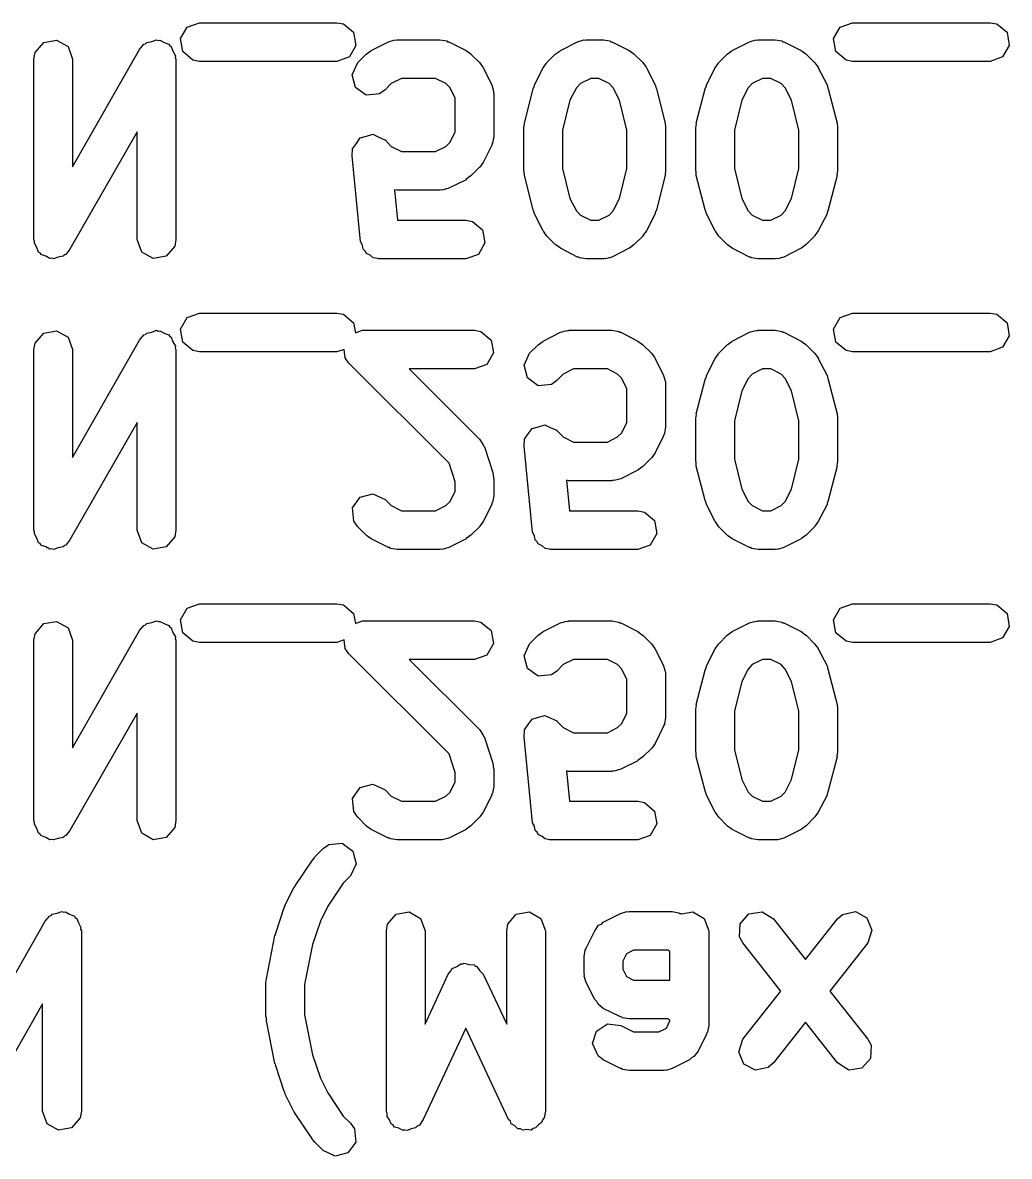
# Model space of a CAD drawing. Extents: x 101.2 to 197.2, y -144.3 to -85.8.
# Drawn here: x 124.246 to 128.073, y -118.93 to -114.533 of the extents above; entities that cross this region are included whole.
import ezdxf

# ---------------------------------------------------------------- set-up
doc = ezdxf.new("R2010")
doc.units = 0
doc.layers.add('BLACK', color=7, linetype='CONTINUOUS')

msp = doc.modelspace()

# ---------------------------------------------------------------- linework, layer by layer
at = {"layer": 'BLACK', "linetype": 'CONTINUOUS'}
for p, q in [((124.884, -114.55), (124.932, -114.533)), ((124.932, -114.533), (125.465, -114.533)), ((125.465, -114.533), (125.491, -114.537)), ((125.491, -114.537), (125.53, -114.57)), ((127.417, -114.55), (127.465, -114.533)), ((127.465, -114.533), (127.999, -114.533)), ((127.999, -114.533), (128.024, -114.537)), ((128.024, -114.537), (128.064, -114.57)), ((124.858, -114.595), (124.884, -114.55)), ((125.53, -114.57), (125.539, -114.621)), ((127.391, -114.595), (127.417, -114.55)), ((128.064, -114.57), (128.073, -114.621)), ((124.295, -114.649), (124.328, -114.61)), ((124.328, -114.61), (124.378, -114.601)), ((124.378, -114.601), (124.423, -114.626)), ((124.423, -114.626), (124.44, -114.674)), ((124.7, -114.637), (124.717, -114.617)), ((124.717, -114.617), (124.723, -114.615)), ((124.723, -114.615), (124.728, -114.61)), ((124.728, -114.61), (124.747, -114.606)), ((124.747, -114.606), (124.765, -114.599)), ((124.765, -114.599), (124.772, -114.602)), ((124.772, -114.602), (124.778, -114.601)), ((124.778, -114.601), (124.795, -114.61)), ((124.795, -114.61), (124.813, -114.617)), ((124.813, -114.617), (124.817, -114.623)), ((124.817, -114.623), (124.823, -114.626)), ((124.823, -114.626), (124.829, -114.644)), ((124.867, -114.645), (124.858, -114.595)), ((125.539, -114.621), (125.514, -114.665)), ((125.598, -114.641), (125.665, -114.607)), ((125.665, -114.607), (125.69, -114.6)), ((125.69, -114.6), (125.694, -114.601)), ((125.694, -114.601), (125.699, -114.599)), ((125.699, -114.599), (125.865, -114.599)), ((125.865, -114.599), (125.891, -114.604)), ((125.891, -114.604), (125.894, -114.607)), ((125.894, -114.607), (125.899, -114.607)), ((125.899, -114.607), (125.966, -114.641)), ((126.332, -114.641), (126.398, -114.607)), ((126.398, -114.607), (126.423, -114.6)), ((126.423, -114.6), (126.428, -114.601)), ((126.428, -114.601), (126.432, -114.599)), ((126.432, -114.599), (126.499, -114.599)), ((126.499, -114.599), (126.524, -114.604)), ((126.524, -114.604), (126.528, -114.607)), ((126.528, -114.607), (126.532, -114.607)), ((126.532, -114.607), (126.599, -114.641)), ((126.998, -114.641), (127.065, -114.607)), ((127.065, -114.607), (127.09, -114.6)), ((127.09, -114.6), (127.094, -114.601)), ((127.094, -114.601), (127.099, -114.599)), ((127.099, -114.599), (127.165, -114.599)), ((127.165, -114.599), (127.191, -114.604)), ((127.191, -114.604), (127.194, -114.607)), ((127.194, -114.607), (127.199, -114.607)), ((127.199, -114.607), (127.266, -114.641)), ((127.4, -114.645), (127.391, -114.595)), ((128.073, -114.621), (128.047, -114.665)), ((124.29, -114.674), (124.295, -114.649)), ((124.44, -115.092), (124.7, -114.637)), ((124.829, -114.644), (124.839, -114.661)), ((124.839, -114.661), (124.838, -114.668)), ((124.838, -114.668), (124.84, -114.674)), ((124.906, -114.678), (124.867, -114.645)), ((125.514, -114.665), (125.465, -114.683)), ((125.546, -114.688), (125.579, -114.655)), ((125.579, -114.655), (125.597, -114.642)), ((125.597, -114.642), (125.598, -114.641)), ((125.966, -114.641), (125.984, -114.654)), ((125.984, -114.654), (125.985, -114.655)), ((125.985, -114.655), (126.018, -114.688)), ((126.279, -114.688), (126.312, -114.655)), ((126.312, -114.655), (126.331, -114.642)), ((126.331, -114.642), (126.332, -114.641)), ((126.599, -114.641), (126.617, -114.654)), ((126.617, -114.654), (126.618, -114.655)), ((126.618, -114.655), (126.652, -114.688)), ((126.946, -114.688), (126.979, -114.655)), ((126.979, -114.655), (126.997, -114.642)), ((126.997, -114.642), (126.998, -114.641)), ((127.266, -114.641), (127.284, -114.654)), ((127.284, -114.654), (127.285, -114.655)), ((127.285, -114.655), (127.318, -114.688)), ((127.44, -114.678), (127.4, -114.645)), ((128.047, -114.665), (127.999, -114.683)), ((124.29, -115.374), (124.29, -114.674)), ((124.44, -114.674), (124.44, -115.092)), ((124.84, -114.674), (124.84, -115.374)), ((124.932, -114.683), (124.906, -114.678)), ((125.465, -114.683), (124.932, -114.683)), ((125.524, -114.735), (125.546, -114.688)), ((126.018, -114.688), (126.031, -114.706)), ((126.031, -114.706), (126.032, -114.708)), ((126.032, -114.708), (126.066, -114.774)), ((126.232, -114.774), (126.265, -114.708)), ((126.265, -114.708), (126.278, -114.69)), ((126.278, -114.69), (126.279, -114.688)), ((126.652, -114.688), (126.665, -114.706)), ((126.665, -114.706), (126.666, -114.708)), ((126.666, -114.708), (126.699, -114.774)), ((126.898, -114.774), (126.932, -114.708)), ((126.932, -114.708), (126.945, -114.69)), ((126.945, -114.69), (126.946, -114.688)), ((127.318, -114.688), (127.331, -114.706)), ((127.331, -114.706), (127.332, -114.708)), ((127.332, -114.708), (127.366, -114.774)), ((127.465, -114.683), (127.44, -114.678)), ((127.999, -114.683), (127.465, -114.683)), ((125.537, -114.784), (125.524, -114.735)), ((125.716, -114.749), (125.676, -114.769)), ((125.848, -114.749), (125.716, -114.749)), ((125.888, -114.769), (125.848, -114.749)), ((126.45, -114.749), (126.41, -114.769)), ((126.481, -114.749), (126.45, -114.749)), ((126.521, -114.769), (126.481, -114.749)), ((127.116, -114.749), (127.076, -114.769)), ((127.148, -114.749), (127.116, -114.749)), ((127.188, -114.769), (127.148, -114.749)), ((125.579, -114.814), (125.537, -114.784)), ((125.652, -114.794), (125.63, -114.809)), ((125.676, -114.769), (125.652, -114.794)), ((125.904, -114.786), (125.888, -114.769)), ((125.924, -114.826), (125.904, -114.786)), ((126.066, -114.774), (126.073, -114.799)), ((126.073, -114.799), (126.072, -114.804)), ((126.072, -114.804), (126.074, -114.808)), ((126.193, -114.923), (126.226, -114.79)), ((126.226, -114.79), (126.231, -114.778)), ((126.231, -114.778), (126.232, -114.774)), ((126.394, -114.786), (126.369, -114.834)), ((126.41, -114.769), (126.394, -114.786)), ((126.537, -114.786), (126.521, -114.769)), ((126.561, -114.834), (126.537, -114.786)), ((126.699, -114.774), (126.703, -114.787)), ((126.703, -114.787), (126.705, -114.79)), ((126.705, -114.79), (126.738, -114.923)), ((126.859, -114.923), (126.893, -114.79)), ((126.893, -114.79), (126.898, -114.778)), ((126.898, -114.778), (126.898, -114.774)), ((127.06, -114.786), (127.036, -114.834)), ((127.076, -114.769), (127.06, -114.786)), ((127.204, -114.786), (127.188, -114.769)), ((127.228, -114.834), (127.204, -114.786)), ((127.366, -114.774), (127.369, -114.787)), ((127.369, -114.787), (127.371, -114.79)), ((127.371, -114.79), (127.405, -114.923)), ((125.63, -114.809), (125.579, -114.814)), ((125.924, -114.957), (125.924, -114.826)), ((126.074, -114.808), (126.074, -114.974)), ((126.369, -114.834), (126.34, -114.95)), ((126.59, -114.95), (126.561, -114.834)), ((127.036, -114.834), (127.007, -114.95)), ((127.257, -114.95), (127.228, -114.834)), ((126.19, -114.941), (126.193, -114.926)), ((126.193, -114.926), (126.193, -114.923)), ((126.738, -114.923), (126.739, -114.938)), ((126.857, -114.941), (126.86, -114.926)), ((126.86, -114.926), (126.859, -114.923)), ((127.405, -114.923), (127.406, -114.938)), ((124.69, -114.957), (124.43, -115.412)), ((124.69, -115.374), (124.69, -114.957)), ((125.541, -115.001), (125.555, -114.98)), ((125.555, -114.98), (125.555, -114.98)), ((125.555, -114.98), (125.556, -114.98)), ((125.556, -114.98), (125.58, -114.973)), ((125.58, -114.973), (125.604, -114.966)), ((125.604, -114.966), (125.605, -114.967)), ((125.605, -114.967), (125.605, -114.966)), ((125.605, -114.966), (125.628, -114.977)), ((125.628, -114.977), (125.651, -114.987)), ((125.904, -114.997), (125.924, -114.957)), ((126.074, -114.974), (126.069, -115)), ((126.19, -115.108), (126.19, -114.941)), ((126.34, -114.95), (126.34, -115.099)), ((126.59, -115.099), (126.59, -114.95)), ((126.739, -114.938), (126.74, -114.941)), ((126.74, -114.941), (126.74, -115.108)), ((126.857, -115.108), (126.857, -114.941)), ((127.007, -114.95), (127.007, -115.099)), ((127.257, -115.099), (127.257, -114.95)), ((127.406, -114.938), (127.407, -114.941)), ((127.407, -114.941), (127.407, -115.108)), ((125.524, -115.049), (125.526, -115.023)), ((125.526, -115.022), (125.541, -115.001)), ((125.526, -115.023), (125.526, -115.022)), ((125.526, -115.022), (125.526, -115.022)), ((125.651, -114.987), (125.651, -114.988)), ((125.651, -114.988), (125.652, -114.988)), ((125.652, -114.988), (125.676, -115.013)), ((125.676, -115.013), (125.716, -115.033)), ((125.848, -115.033), (125.888, -115.013)), ((125.888, -115.013), (125.904, -114.997)), ((126.066, -115.008), (126.032, -115.075)), ((126.069, -115), (126.066, -115.004)), ((126.066, -115.004), (126.066, -115.008)), ((125.557, -115.382), (125.524, -115.049)), ((125.716, -115.033), (125.848, -115.033)), ((126.018, -115.094), (125.985, -115.127)), ((126.019, -115.093), (126.018, -115.094)), ((126.032, -115.075), (126.019, -115.093)), ((126.192, -115.111), (126.19, -115.108)), ((126.193, -115.126), (126.192, -115.111)), ((126.34, -115.099), (126.369, -115.215)), ((126.561, -115.215), (126.59, -115.099)), ((126.74, -115.108), (126.738, -115.123)), ((126.858, -115.111), (126.857, -115.108)), ((126.859, -115.126), (126.858, -115.111)), ((127.007, -115.099), (127.036, -115.215)), ((127.228, -115.215), (127.257, -115.099)), ((127.407, -115.108), (127.404, -115.123)), ((125.966, -115.142), (125.899, -115.175)), ((125.967, -115.14), (125.966, -115.142)), ((125.985, -115.127), (125.967, -115.14)), ((126.226, -115.259), (126.193, -115.126)), ((126.738, -115.126), (126.705, -115.259)), ((126.738, -115.123), (126.738, -115.126)), ((126.893, -115.259), (126.859, -115.126)), ((127.405, -115.126), (127.371, -115.259)), ((127.404, -115.123), (127.405, -115.126)), ((125.699, -115.183), (125.688, -115.181)), ((125.688, -115.181), (125.7, -115.299)), ((125.865, -115.183), (125.699, -115.183)), ((125.87, -115.181), (125.865, -115.183)), ((125.874, -115.182), (125.87, -115.181)), ((125.899, -115.175), (125.874, -115.182)), ((126.369, -115.215), (126.394, -115.263)), ((126.537, -115.263), (126.561, -115.215)), ((127.036, -115.215), (127.06, -115.263)), ((127.204, -115.263), (127.228, -115.215)), ((126.228, -115.262), (126.226, -115.259)), ((126.232, -115.275), (126.228, -115.262)), ((126.265, -115.341), (126.232, -115.275)), ((126.394, -115.263), (126.41, -115.279)), ((126.41, -115.279), (126.45, -115.299)), ((126.481, -115.299), (126.521, -115.279)), ((126.521, -115.279), (126.537, -115.263)), ((126.699, -115.275), (126.666, -115.341)), ((126.7, -115.271), (126.699, -115.275)), ((126.705, -115.259), (126.7, -115.271)), ((126.895, -115.262), (126.893, -115.259)), ((126.898, -115.275), (126.895, -115.262)), ((126.932, -115.341), (126.898, -115.275)), ((127.06, -115.263), (127.076, -115.279)), ((127.076, -115.279), (127.116, -115.299)), ((127.148, -115.299), (127.188, -115.279)), ((127.188, -115.279), (127.204, -115.263)), ((127.366, -115.275), (127.332, -115.341)), ((127.371, -115.259), (127.366, -115.271)), ((127.366, -115.271), (127.366, -115.275)), ((125.7, -115.299), (125.965, -115.299)), ((125.965, -115.299), (125.991, -115.304)), ((125.991, -115.304), (126.03, -115.337)), ((126.45, -115.299), (126.481, -115.299)), ((127.116, -115.299), (127.148, -115.299)), ((124.293, -115.381), (124.29, -115.374)), ((124.708, -115.423), (124.69, -115.374)), ((124.84, -115.374), (124.836, -115.4)), ((126.03, -115.337), (126.039, -115.387)), ((126.266, -115.342), (126.265, -115.341)), ((126.279, -115.361), (126.266, -115.342)), ((126.312, -115.394), (126.279, -115.361)), ((126.652, -115.361), (126.618, -115.394)), ((126.666, -115.341), (126.652, -115.359)), ((126.652, -115.359), (126.652, -115.361)), ((126.933, -115.342), (126.932, -115.341)), ((126.946, -115.361), (126.933, -115.342)), ((126.979, -115.394), (126.946, -115.361)), ((127.318, -115.361), (127.285, -115.394)), ((127.319, -115.359), (127.318, -115.361)), ((127.332, -115.341), (127.319, -115.359)), ((124.292, -115.388), (124.293, -115.381)), ((124.301, -115.405), (124.292, -115.388)), ((124.308, -115.423), (124.301, -115.405)), ((124.43, -115.412), (124.414, -115.432)), ((124.836, -115.4), (124.803, -115.439)), ((125.564, -115.396), (125.557, -115.382)), ((125.567, -115.412), (125.564, -115.396)), ((125.575, -115.419), (125.567, -115.412)), ((125.58, -115.428), (125.575, -115.419)), ((126.039, -115.387), (126.014, -115.432)), ((126.314, -115.395), (126.312, -115.394)), ((126.332, -115.408), (126.314, -115.395)), ((126.398, -115.442), (126.332, -115.408)), ((126.599, -115.408), (126.532, -115.442)), ((126.6, -115.407), (126.599, -115.408)), ((126.618, -115.394), (126.6, -115.407)), ((126.98, -115.395), (126.979, -115.394)), ((126.998, -115.408), (126.98, -115.395)), ((127.065, -115.442), (126.998, -115.408)), ((127.266, -115.408), (127.199, -115.442)), ((127.267, -115.407), (127.266, -115.408)), ((127.285, -115.394), (127.267, -115.407)), ((124.314, -115.426), (124.308, -115.423)), ((124.317, -115.432), (124.314, -115.426)), ((124.336, -115.439), (124.317, -115.432)), ((124.352, -115.448), (124.336, -115.439)), ((124.359, -115.447), (124.352, -115.448)), ((124.366, -115.449), (124.359, -115.447)), ((124.384, -115.443), (124.366, -115.449)), ((124.403, -115.439), (124.384, -115.443)), ((124.407, -115.434), (124.403, -115.439)), ((124.414, -115.432), (124.407, -115.434)), ((124.752, -115.448), (124.708, -115.423)), ((124.803, -115.439), (124.752, -115.448)), ((125.594, -115.435), (125.58, -115.428)), ((125.606, -115.445), (125.594, -115.435)), ((125.624, -115.448), (125.606, -115.445)), ((125.626, -115.449), (125.624, -115.448)), ((125.628, -115.449), (125.626, -115.449)), ((125.632, -115.449), (125.628, -115.449)), ((125.965, -115.449), (125.632, -115.449)), ((126.014, -115.432), (125.965, -115.449)), ((126.403, -115.442), (126.398, -115.442)), ((126.406, -115.445), (126.403, -115.442)), ((126.432, -115.449), (126.406, -115.445)), ((126.499, -115.449), (126.432, -115.449)), ((126.503, -115.448), (126.499, -115.449)), ((126.507, -115.449), (126.503, -115.448)), ((126.532, -115.442), (126.507, -115.449)), ((127.07, -115.442), (127.065, -115.442)), ((127.073, -115.445), (127.07, -115.442)), ((127.099, -115.449), (127.073, -115.445)), ((127.165, -115.449), (127.099, -115.449)), ((127.17, -115.448), (127.165, -115.449)), ((127.174, -115.449), (127.17, -115.448)), ((127.199, -115.442), (127.174, -115.449)), ((124.858, -115.722), (124.884, -115.677)), ((124.884, -115.677), (124.932, -115.66)), ((124.932, -115.66), (125.465, -115.66)), ((125.465, -115.66), (125.491, -115.664)), ((125.491, -115.664), (125.53, -115.697)), ((127.391, -115.722), (127.417, -115.677)), ((127.417, -115.677), (127.465, -115.66)), ((127.465, -115.66), (127.999, -115.66)), ((127.999, -115.66), (128.024, -115.664)), ((128.024, -115.664), (128.064, -115.697)), ((124.328, -115.737), (124.378, -115.728)), ((124.378, -115.728), (124.423, -115.753)), ((124.747, -115.733), (124.765, -115.726)), ((124.765, -115.726), (124.772, -115.729)), ((124.772, -115.729), (124.778, -115.728)), ((124.778, -115.728), (124.795, -115.737)), ((124.867, -115.772), (124.858, -115.722)), ((125.53, -115.697), (125.537, -115.736)), ((125.544, -115.734), (125.565, -115.726)), ((125.565, -115.726), (125.999, -115.726)), ((125.999, -115.726), (126.024, -115.731)), ((126.332, -115.734), (126.357, -115.727)), ((126.357, -115.727), (126.361, -115.728)), ((126.361, -115.728), (126.365, -115.726)), ((126.365, -115.726), (126.532, -115.726)), ((126.532, -115.726), (126.558, -115.731)), ((127.065, -115.734), (127.09, -115.727)), ((127.09, -115.727), (127.094, -115.728)), ((127.094, -115.728), (127.099, -115.726)), ((127.099, -115.726), (127.165, -115.726)), ((127.165, -115.726), (127.191, -115.731)), ((127.4, -115.772), (127.391, -115.722)), ((128.064, -115.697), (128.073, -115.748)), ((124.295, -115.776), (124.328, -115.737)), ((124.423, -115.753), (124.44, -115.801)), ((124.44, -116.219), (124.7, -115.764)), ((124.7, -115.764), (124.717, -115.744)), ((124.717, -115.744), (124.723, -115.742)), ((124.723, -115.742), (124.728, -115.737)), ((124.728, -115.737), (124.747, -115.733)), ((124.795, -115.737), (124.813, -115.744)), ((124.813, -115.744), (124.817, -115.75)), ((124.817, -115.75), (124.823, -115.753)), ((124.823, -115.753), (124.829, -115.771)), ((124.829, -115.771), (124.839, -115.788)), ((124.906, -115.805), (124.867, -115.772)), ((125.537, -115.736), (125.544, -115.734)), ((126.024, -115.731), (126.064, -115.764)), ((126.064, -115.764), (126.073, -115.814)), ((126.246, -115.782), (126.264, -115.769)), ((126.264, -115.769), (126.265, -115.768)), ((126.265, -115.768), (126.332, -115.734)), ((126.558, -115.731), (126.561, -115.734)), ((126.561, -115.734), (126.566, -115.734)), ((126.566, -115.734), (126.632, -115.768)), ((126.632, -115.768), (126.65, -115.781)), ((126.979, -115.782), (126.997, -115.769)), ((126.997, -115.769), (126.998, -115.768)), ((126.998, -115.768), (127.065, -115.734)), ((127.191, -115.731), (127.194, -115.734)), ((127.194, -115.734), (127.199, -115.734)), ((127.199, -115.734), (127.266, -115.768)), ((127.266, -115.768), (127.284, -115.781)), ((127.44, -115.805), (127.4, -115.772)), ((128.073, -115.748), (128.047, -115.792)), ((124.29, -115.801), (124.295, -115.776)), ((124.29, -116.501), (124.29, -115.801)), ((124.44, -115.801), (124.44, -116.219)), ((124.839, -115.788), (124.838, -115.795)), ((124.838, -115.795), (124.84, -115.801)), ((124.84, -115.801), (124.84, -116.501)), ((124.932, -115.81), (124.906, -115.805)), ((125.465, -115.81), (124.932, -115.81)), ((125.493, -115.8), (125.465, -115.81)), ((125.495, -115.811), (125.493, -115.8)), ((125.497, -115.833), (125.495, -115.811)), ((126.073, -115.814), (126.047, -115.859)), ((126.191, -115.862), (126.212, -115.815)), ((126.212, -115.815), (126.246, -115.782)), ((126.65, -115.781), (126.652, -115.782)), ((126.652, -115.782), (126.685, -115.815)), ((126.685, -115.815), (126.698, -115.833)), ((126.945, -115.817), (126.946, -115.815)), ((126.946, -115.815), (126.979, -115.782)), ((127.284, -115.781), (127.285, -115.782)), ((127.285, -115.782), (127.318, -115.815)), ((127.318, -115.815), (127.331, -115.833)), ((127.465, -115.81), (127.44, -115.805)), ((127.999, -115.81), (127.465, -115.81)), ((128.047, -115.792), (127.999, -115.81)), ((125.5, -115.837), (125.497, -115.833)), ((125.5, -115.839), (125.5, -115.837)), ((125.503, -115.841), (125.5, -115.839)), ((125.512, -115.854), (125.503, -115.841)), ((125.9, -116.242), (125.512, -115.854)), ((126.047, -115.859), (125.999, -115.876)), ((126.698, -115.833), (126.699, -115.835)), ((126.699, -115.835), (126.732, -115.901)), ((126.898, -115.901), (126.932, -115.835)), ((126.932, -115.835), (126.945, -115.817)), ((127.331, -115.833), (127.332, -115.835)), ((127.332, -115.835), (127.366, -115.901)), ((125.999, -115.876), (125.746, -115.876)), ((125.746, -115.876), (126.018, -116.148)), ((126.204, -115.911), (126.191, -115.862)), ((126.343, -115.896), (126.318, -115.921)), ((126.383, -115.876), (126.343, -115.896)), ((126.514, -115.876), (126.383, -115.876)), ((126.554, -115.896), (126.514, -115.876)), ((126.57, -115.913), (126.554, -115.896)), ((126.732, -115.901), (126.74, -115.926)), ((126.898, -115.905), (126.898, -115.901)), ((127.076, -115.896), (127.06, -115.913)), ((127.116, -115.876), (127.076, -115.896)), ((127.148, -115.876), (127.116, -115.876)), ((127.188, -115.896), (127.148, -115.876)), ((127.204, -115.913), (127.188, -115.896)), ((127.366, -115.901), (127.369, -115.914)), ((126.246, -115.941), (126.204, -115.911)), ((126.297, -115.936), (126.246, -115.941)), ((126.318, -115.921), (126.297, -115.936)), ((126.59, -115.953), (126.57, -115.913)), ((126.74, -115.926), (126.739, -115.931)), ((126.739, -115.931), (126.74, -115.935)), ((126.74, -115.935), (126.74, -116.101)), ((126.859, -116.05), (126.893, -115.917)), ((126.893, -115.917), (126.898, -115.905)), ((127.06, -115.913), (127.036, -115.961)), ((127.228, -115.961), (127.204, -115.913)), ((127.369, -115.914), (127.371, -115.917)), ((127.371, -115.917), (127.405, -116.05)), ((126.59, -116.084), (126.59, -115.953)), ((127.036, -115.961), (127.007, -116.077)), ((127.257, -116.077), (127.228, -115.961)), ((126.857, -116.068), (126.86, -116.053)), ((126.857, -116.235), (126.857, -116.068)), ((126.86, -116.053), (126.859, -116.05)), ((127.007, -116.077), (127.007, -116.226)), ((127.257, -116.226), (127.257, -116.077)), ((127.405, -116.05), (127.406, -116.065)), ((127.406, -116.065), (127.407, -116.068)), ((127.407, -116.068), (127.407, -116.235)), ((124.69, -116.084), (124.43, -116.539)), ((124.69, -116.501), (124.69, -116.084)), ((126.207, -116.128), (126.222, -116.107)), ((126.222, -116.107), (126.247, -116.1)), ((126.222, -116.107), (126.222, -116.107)), ((126.222, -116.107), (126.222, -116.107)), ((126.247, -116.1), (126.271, -116.093)), ((126.271, -116.093), (126.271, -116.094)), ((126.271, -116.094), (126.272, -116.093)), ((126.272, -116.093), (126.295, -116.104)), ((126.295, -116.104), (126.318, -116.114)), ((126.318, -116.114), (126.318, -116.115)), ((126.318, -116.115), (126.318, -116.115)), ((126.318, -116.115), (126.343, -116.14)), ((126.554, -116.14), (126.57, -116.124)), ((126.57, -116.124), (126.59, -116.084)), ((126.74, -116.101), (126.736, -116.127)), ((126.018, -116.148), (126.033, -116.17)), ((126.191, -116.176), (126.193, -116.15)), ((126.193, -116.149), (126.207, -116.128)), ((126.193, -116.15), (126.193, -116.149)), ((126.193, -116.149), (126.193, -116.149)), ((126.343, -116.14), (126.383, -116.16)), ((126.383, -116.16), (126.514, -116.16)), ((126.514, -116.16), (126.554, -116.14)), ((126.732, -116.135), (126.699, -116.202)), ((126.733, -116.131), (126.732, -116.135)), ((126.736, -116.127), (126.733, -116.131)), ((126.033, -116.17), (126.034, -116.174)), ((126.034, -116.174), (126.037, -116.178)), ((126.037, -116.178), (126.07, -116.278)), ((126.224, -116.509), (126.191, -116.176)), ((126.699, -116.202), (126.686, -116.22)), ((125.924, -116.314), (125.9, -116.242)), ((126.652, -116.254), (126.633, -116.267)), ((126.685, -116.221), (126.652, -116.254)), ((126.686, -116.22), (126.685, -116.221)), ((126.858, -116.238), (126.857, -116.235)), ((126.859, -116.253), (126.858, -116.238)), ((126.893, -116.386), (126.859, -116.253)), ((127.007, -116.226), (127.036, -116.342)), ((127.228, -116.342), (127.257, -116.226)), ((127.405, -116.253), (127.371, -116.386)), ((127.407, -116.235), (127.404, -116.25)), ((127.404, -116.25), (127.405, -116.253)), ((126.07, -116.278), (126.073, -116.3)), ((126.073, -116.3), (126.074, -116.301)), ((126.632, -116.269), (126.566, -116.302)), ((126.633, -116.267), (126.632, -116.269)), ((125.924, -116.35), (125.924, -116.314)), ((126.074, -116.301), (126.074, -116.368)), ((126.365, -116.31), (126.355, -116.308)), ((126.355, -116.308), (126.367, -116.426)), ((126.532, -116.31), (126.365, -116.31)), ((126.536, -116.308), (126.532, -116.31)), ((126.541, -116.309), (126.536, -116.308)), ((126.566, -116.302), (126.541, -116.309)), ((127.036, -116.342), (127.06, -116.39)), ((127.204, -116.39), (127.228, -116.342)), ((125.526, -116.415), (125.556, -116.373)), ((125.556, -116.373), (125.605, -116.36)), ((125.605, -116.36), (125.652, -116.382)), ((125.652, -116.382), (125.676, -116.406)), ((125.904, -116.39), (125.924, -116.35)), ((126.074, -116.368), (126.069, -116.394)), ((126.895, -116.389), (126.893, -116.386)), ((127.371, -116.386), (127.366, -116.398)), ((125.531, -116.466), (125.526, -116.415)), ((125.676, -116.406), (125.716, -116.426)), ((125.716, -116.426), (125.848, -116.426)), ((125.848, -116.426), (125.888, -116.406)), ((125.888, -116.406), (125.904, -116.39)), ((126.066, -116.402), (126.032, -116.468)), ((126.069, -116.394), (126.066, -116.397)), ((126.066, -116.397), (126.066, -116.402)), ((126.367, -116.426), (126.632, -116.426)), ((126.632, -116.426), (126.658, -116.431)), ((126.658, -116.431), (126.697, -116.464)), ((126.898, -116.402), (126.895, -116.389)), ((126.932, -116.468), (126.898, -116.402)), ((127.06, -116.39), (127.076, -116.406)), ((127.076, -116.406), (127.116, -116.426)), ((127.116, -116.426), (127.148, -116.426)), ((127.148, -116.426), (127.188, -116.406)), ((127.188, -116.406), (127.204, -116.39)), ((127.366, -116.402), (127.332, -116.468)), ((127.366, -116.398), (127.366, -116.402)), ((125.546, -116.488), (125.531, -116.466)), ((126.032, -116.468), (126.019, -116.486)), ((126.697, -116.464), (126.706, -116.514)), ((126.933, -116.469), (126.932, -116.468)), ((126.946, -116.488), (126.933, -116.469)), ((127.332, -116.468), (127.319, -116.486)), ((124.293, -116.508), (124.29, -116.501)), ((124.292, -116.515), (124.293, -116.508)), ((124.301, -116.532), (124.292, -116.515)), ((124.708, -116.55), (124.69, -116.501)), ((124.84, -116.501), (124.836, -116.527)), ((125.579, -116.521), (125.546, -116.488)), ((126.018, -116.488), (125.985, -116.521)), ((126.019, -116.486), (126.018, -116.488)), ((126.231, -116.523), (126.224, -116.509)), ((126.706, -116.514), (126.68, -116.559)), ((126.979, -116.521), (126.946, -116.488)), ((127.318, -116.488), (127.285, -116.521)), ((127.319, -116.486), (127.318, -116.488)), ((124.308, -116.55), (124.301, -116.532)), ((124.314, -116.553), (124.308, -116.55)), ((124.317, -116.559), (124.314, -116.553)), ((124.336, -116.566), (124.317, -116.559)), ((124.407, -116.561), (124.403, -116.566)), ((124.414, -116.559), (124.407, -116.561)), ((124.43, -116.539), (124.414, -116.559)), ((124.752, -116.575), (124.708, -116.55)), ((124.836, -116.527), (124.803, -116.566)), ((125.58, -116.522), (125.579, -116.521)), ((125.598, -116.535), (125.58, -116.522)), ((125.665, -116.569), (125.598, -116.535)), ((125.966, -116.535), (125.899, -116.569)), ((125.967, -116.534), (125.966, -116.535)), ((125.985, -116.521), (125.967, -116.534)), ((126.234, -116.539), (126.231, -116.523)), ((126.242, -116.546), (126.234, -116.539)), ((126.246, -116.555), (126.242, -116.546)), ((126.261, -116.562), (126.246, -116.555)), ((126.273, -116.572), (126.261, -116.562)), ((126.68, -116.559), (126.632, -116.576)), ((126.98, -116.522), (126.979, -116.521)), ((126.998, -116.535), (126.98, -116.522)), ((127.065, -116.569), (126.998, -116.535)), ((127.266, -116.535), (127.199, -116.569)), ((127.267, -116.534), (127.266, -116.535)), ((127.285, -116.521), (127.267, -116.534)), ((124.352, -116.575), (124.336, -116.566)), ((124.359, -116.574), (124.352, -116.575)), ((124.366, -116.576), (124.359, -116.574)), ((124.384, -116.57), (124.366, -116.576)), ((124.403, -116.566), (124.384, -116.57)), ((124.803, -116.566), (124.752, -116.575)), ((125.67, -116.569), (125.665, -116.569)), ((125.673, -116.572), (125.67, -116.569)), ((125.699, -116.576), (125.673, -116.572)), ((125.865, -116.576), (125.699, -116.576)), ((125.87, -116.575), (125.865, -116.576)), ((125.874, -116.576), (125.87, -116.575)), ((125.899, -116.569), (125.874, -116.576)), ((126.29, -116.575), (126.273, -116.572)), ((126.293, -116.576), (126.29, -116.575)), ((126.295, -116.576), (126.293, -116.576)), ((126.299, -116.576), (126.295, -116.576)), ((126.632, -116.576), (126.299, -116.576)), ((127.07, -116.569), (127.065, -116.569)), ((127.073, -116.572), (127.07, -116.569)), ((127.099, -116.576), (127.073, -116.572)), ((127.165, -116.576), (127.099, -116.576)), ((127.17, -116.575), (127.165, -116.576)), ((127.174, -116.576), (127.17, -116.575)), ((127.199, -116.569), (127.174, -116.576)), ((124.858, -116.849), (124.884, -116.804)), ((124.884, -116.804), (124.932, -116.787)), ((124.932, -116.787), (125.465, -116.787)), ((125.465, -116.787), (125.491, -116.791)), ((125.491, -116.791), (125.53, -116.824)), ((125.53, -116.824), (125.537, -116.863)), ((127.391, -116.849), (127.417, -116.804)), ((127.417, -116.804), (127.465, -116.787)), ((127.465, -116.787), (127.999, -116.787)), ((127.999, -116.787), (128.024, -116.791)), ((128.024, -116.791), (128.064, -116.824)), ((128.064, -116.824), (128.073, -116.875)), ((124.295, -116.903), (124.328, -116.864)), ((124.328, -116.864), (124.378, -116.855)), ((124.378, -116.855), (124.423, -116.88)), ((124.7, -116.891), (124.717, -116.871)), ((124.717, -116.871), (124.723, -116.869)), ((124.723, -116.869), (124.728, -116.864)), ((124.728, -116.864), (124.747, -116.86)), ((124.747, -116.86), (124.765, -116.853)), ((124.765, -116.853), (124.772, -116.856)), ((124.772, -116.856), (124.778, -116.855)), ((124.778, -116.855), (124.795, -116.864)), ((124.795, -116.864), (124.813, -116.871)), ((124.813, -116.871), (124.817, -116.877)), ((124.867, -116.899), (124.858, -116.849)), ((125.537, -116.863), (125.544, -116.861)), ((125.544, -116.861), (125.565, -116.853)), ((125.565, -116.853), (125.999, -116.853)), ((125.999, -116.853), (126.024, -116.858)), ((126.024, -116.858), (126.064, -116.891)), ((126.265, -116.895), (126.332, -116.861)), ((126.332, -116.861), (126.357, -116.854)), ((126.357, -116.854), (126.361, -116.855)), ((126.361, -116.855), (126.365, -116.853)), ((126.365, -116.853), (126.532, -116.853)), ((126.532, -116.853), (126.558, -116.858)), ((126.558, -116.858), (126.561, -116.861)), ((126.561, -116.861), (126.566, -116.861)), ((126.566, -116.861), (126.632, -116.895)), ((126.998, -116.895), (127.065, -116.861)), ((127.065, -116.861), (127.09, -116.854)), ((127.09, -116.854), (127.094, -116.855)), ((127.094, -116.855), (127.099, -116.853)), ((127.099, -116.853), (127.165, -116.853)), ((127.165, -116.853), (127.191, -116.858)), ((127.191, -116.858), (127.194, -116.861)), ((127.194, -116.861), (127.199, -116.861)), ((127.199, -116.861), (127.266, -116.895)), ((127.4, -116.899), (127.391, -116.849)), ((124.29, -116.928), (124.295, -116.903)), ((124.423, -116.88), (124.44, -116.928)), ((124.44, -117.346), (124.7, -116.891)), ((124.817, -116.877), (124.823, -116.88)), ((124.823, -116.88), (124.829, -116.898)), ((124.829, -116.898), (124.839, -116.915)), ((124.839, -116.915), (124.838, -116.922)), ((124.906, -116.932), (124.867, -116.899)), ((126.064, -116.891), (126.073, -116.941)), ((126.212, -116.942), (126.246, -116.909)), ((126.246, -116.909), (126.264, -116.896)), ((126.264, -116.896), (126.265, -116.895)), ((126.632, -116.895), (126.65, -116.908)), ((126.65, -116.908), (126.652, -116.909)), ((126.652, -116.909), (126.685, -116.942)), ((126.946, -116.942), (126.979, -116.909)), ((126.979, -116.909), (126.997, -116.896)), ((126.997, -116.896), (126.998, -116.895)), ((127.266, -116.895), (127.284, -116.908)), ((127.284, -116.908), (127.285, -116.909)), ((127.285, -116.909), (127.318, -116.942)), ((127.44, -116.932), (127.4, -116.899)), ((128.073, -116.875), (128.047, -116.919)), ((124.29, -117.628), (124.29, -116.928)), ((124.44, -116.928), (124.44, -117.346)), ((124.838, -116.922), (124.84, -116.928)), ((124.84, -116.928), (124.84, -117.628)), ((124.932, -116.937), (124.906, -116.932)), ((125.465, -116.937), (124.932, -116.937)), ((125.493, -116.927), (125.465, -116.937)), ((125.495, -116.938), (125.493, -116.927)), ((125.497, -116.96), (125.495, -116.938)), ((125.5, -116.964), (125.497, -116.96)), ((126.073, -116.941), (126.047, -116.986)), ((126.191, -116.989), (126.212, -116.942)), ((126.685, -116.942), (126.698, -116.96)), ((126.698, -116.96), (126.699, -116.962)), ((126.932, -116.962), (126.945, -116.944)), ((126.945, -116.944), (126.946, -116.942)), ((127.318, -116.942), (127.331, -116.96)), ((127.331, -116.96), (127.332, -116.962)), ((127.465, -116.937), (127.44, -116.932)), ((127.999, -116.937), (127.465, -116.937)), ((128.047, -116.919), (127.999, -116.937)), ((125.5, -116.966), (125.5, -116.964)), ((125.503, -116.968), (125.5, -116.966)), ((125.512, -116.981), (125.503, -116.968)), ((125.9, -117.369), (125.512, -116.981)), ((125.999, -117.003), (125.746, -117.003)), ((125.746, -117.003), (126.018, -117.275)), ((126.047, -116.986), (125.999, -117.003)), ((126.204, -117.038), (126.191, -116.989)), ((126.383, -117.003), (126.343, -117.023)), ((126.514, -117.003), (126.383, -117.003)), ((126.554, -117.023), (126.514, -117.003)), ((126.699, -116.962), (126.732, -117.028)), ((126.898, -117.028), (126.932, -116.962)), ((127.116, -117.003), (127.076, -117.023)), ((127.148, -117.003), (127.116, -117.003)), ((127.188, -117.023), (127.148, -117.003)), ((127.332, -116.962), (127.366, -117.028)), ((126.246, -117.068), (126.204, -117.038)), ((126.318, -117.048), (126.297, -117.063)), ((126.343, -117.023), (126.318, -117.048)), ((126.57, -117.04), (126.554, -117.023)), ((126.59, -117.08), (126.57, -117.04)), ((126.732, -117.028), (126.74, -117.053)), ((126.859, -117.177), (126.893, -117.044)), ((126.893, -117.044), (126.898, -117.032)), ((126.898, -117.032), (126.898, -117.028)), ((127.06, -117.04), (127.036, -117.088)), ((127.076, -117.023), (127.06, -117.04)), ((127.204, -117.04), (127.188, -117.023)), ((127.228, -117.088), (127.204, -117.04)), ((127.366, -117.028), (127.369, -117.041)), ((127.369, -117.041), (127.371, -117.044)), ((127.371, -117.044), (127.405, -117.177)), ((126.297, -117.063), (126.246, -117.068)), ((126.59, -117.211), (126.59, -117.08)), ((126.74, -117.053), (126.739, -117.058)), ((126.739, -117.058), (126.74, -117.062)), ((126.74, -117.062), (126.74, -117.228)), ((127.036, -117.088), (127.007, -117.204)), ((127.257, -117.204), (127.228, -117.088)), ((126.857, -117.195), (126.86, -117.18)), ((126.86, -117.18), (126.859, -117.177)), ((127.405, -117.177), (127.406, -117.192)), ((124.69, -117.211), (124.43, -117.666)), ((124.69, -117.628), (124.69, -117.211)), ((126.247, -117.227), (126.271, -117.22)), ((126.271, -117.22), (126.271, -117.221)), ((126.271, -117.221), (126.272, -117.22)), ((126.272, -117.22), (126.295, -117.231)), ((126.57, -117.251), (126.59, -117.211)), ((126.857, -117.362), (126.857, -117.195)), ((127.007, -117.204), (127.007, -117.353)), ((127.257, -117.353), (127.257, -117.204)), ((127.406, -117.192), (127.407, -117.195)), ((127.407, -117.195), (127.407, -117.362)), ((126.193, -117.276), (126.207, -117.255)), ((126.207, -117.255), (126.222, -117.234)), ((126.222, -117.234), (126.247, -117.227)), ((126.222, -117.234), (126.222, -117.234)), ((126.222, -117.234), (126.222, -117.234)), ((126.295, -117.231), (126.318, -117.241)), ((126.318, -117.241), (126.318, -117.242)), ((126.318, -117.242), (126.318, -117.242)), ((126.318, -117.242), (126.343, -117.267)), ((126.343, -117.267), (126.383, -117.287)), ((126.514, -117.287), (126.554, -117.267)), ((126.554, -117.267), (126.57, -117.251)), ((126.732, -117.262), (126.699, -117.329)), ((126.733, -117.258), (126.732, -117.262)), ((126.736, -117.254), (126.733, -117.258)), ((126.74, -117.228), (126.736, -117.254)), ((126.018, -117.275), (126.033, -117.297)), ((126.033, -117.297), (126.034, -117.301)), ((126.034, -117.301), (126.037, -117.305)), ((126.037, -117.305), (126.07, -117.405)), ((126.191, -117.303), (126.193, -117.277)), ((126.224, -117.636), (126.191, -117.303)), ((126.193, -117.277), (126.193, -117.276)), ((126.193, -117.276), (126.193, -117.276)), ((126.383, -117.287), (126.514, -117.287)), ((126.685, -117.348), (126.652, -117.381)), ((126.686, -117.347), (126.685, -117.348)), ((126.699, -117.329), (126.686, -117.347)), ((127.007, -117.353), (127.036, -117.469)), ((127.228, -117.469), (127.257, -117.353)), ((125.924, -117.441), (125.9, -117.369)), ((126.632, -117.396), (126.566, -117.429)), ((126.633, -117.394), (126.632, -117.396)), ((126.652, -117.381), (126.633, -117.394)), ((126.858, -117.365), (126.857, -117.362)), ((126.859, -117.38), (126.858, -117.365)), ((126.893, -117.513), (126.859, -117.38)), ((127.405, -117.38), (127.371, -117.513)), ((127.407, -117.362), (127.404, -117.377)), ((127.404, -117.377), (127.405, -117.38)), ((125.924, -117.477), (125.924, -117.441)), ((126.07, -117.405), (126.073, -117.427)), ((126.073, -117.427), (126.074, -117.428)), ((126.074, -117.428), (126.074, -117.495)), ((126.365, -117.437), (126.355, -117.435)), ((126.355, -117.435), (126.367, -117.553)), ((126.532, -117.437), (126.365, -117.437)), ((126.536, -117.435), (126.532, -117.437)), ((126.541, -117.436), (126.536, -117.435)), ((126.566, -117.429), (126.541, -117.436)), ((125.556, -117.5), (125.605, -117.487)), ((125.605, -117.487), (125.652, -117.509)), ((125.904, -117.517), (125.924, -117.477)), ((127.036, -117.469), (127.06, -117.517)), ((127.204, -117.517), (127.228, -117.469)), ((125.526, -117.542), (125.556, -117.5)), ((125.652, -117.509), (125.676, -117.533)), ((125.888, -117.533), (125.904, -117.517)), ((126.066, -117.529), (126.032, -117.595)), ((126.069, -117.521), (126.066, -117.524)), ((126.066, -117.524), (126.066, -117.529)), ((126.074, -117.495), (126.069, -117.521)), ((126.895, -117.516), (126.893, -117.513)), ((126.898, -117.529), (126.895, -117.516)), ((126.932, -117.595), (126.898, -117.529)), ((127.06, -117.517), (127.076, -117.533)), ((127.188, -117.533), (127.204, -117.517)), ((127.366, -117.529), (127.332, -117.595)), ((127.371, -117.513), (127.366, -117.525)), ((127.366, -117.525), (127.366, -117.529)), ((125.531, -117.593), (125.526, -117.542)), ((125.676, -117.533), (125.716, -117.553)), ((125.716, -117.553), (125.848, -117.553)), ((125.848, -117.553), (125.888, -117.533)), ((126.367, -117.553), (126.632, -117.553)), ((126.632, -117.553), (126.658, -117.558)), ((126.658, -117.558), (126.697, -117.591)), ((127.076, -117.533), (127.116, -117.553)), ((127.116, -117.553), (127.148, -117.553)), ((127.148, -117.553), (127.188, -117.533)), ((125.546, -117.615), (125.531, -117.593)), ((125.579, -117.648), (125.546, -117.615)), ((126.018, -117.615), (125.985, -117.648)), ((126.019, -117.613), (126.018, -117.615)), ((126.032, -117.595), (126.019, -117.613)), ((126.697, -117.591), (126.706, -117.641)), ((126.933, -117.596), (126.932, -117.595)), ((126.946, -117.615), (126.933, -117.596)), ((126.979, -117.648), (126.946, -117.615)), ((127.318, -117.615), (127.285, -117.648)), ((127.319, -117.613), (127.318, -117.615)), ((127.332, -117.595), (127.319, -117.613)), ((124.293, -117.635), (124.29, -117.628)), ((124.292, -117.642), (124.293, -117.635)), ((124.301, -117.659), (124.292, -117.642)), ((124.308, -117.677), (124.301, -117.659)), ((124.708, -117.677), (124.69, -117.628)), ((124.836, -117.654), (124.803, -117.693)), ((124.84, -117.628), (124.836, -117.654)), ((125.58, -117.649), (125.579, -117.648)), ((125.598, -117.662), (125.58, -117.649)), ((125.665, -117.696), (125.598, -117.662)), ((125.966, -117.662), (125.899, -117.696)), ((125.967, -117.661), (125.966, -117.662)), ((125.985, -117.648), (125.967, -117.661)), ((126.231, -117.65), (126.224, -117.636)), ((126.234, -117.666), (126.231, -117.65)), ((126.706, -117.641), (126.68, -117.686)), ((126.98, -117.649), (126.979, -117.648)), ((126.998, -117.662), (126.98, -117.649)), ((127.065, -117.696), (126.998, -117.662)), ((127.266, -117.662), (127.199, -117.696)), ((127.267, -117.661), (127.266, -117.662)), ((127.285, -117.648), (127.267, -117.661)), ((124.314, -117.68), (124.308, -117.677)), ((124.317, -117.686), (124.314, -117.68)), ((124.336, -117.693), (124.317, -117.686)), ((124.352, -117.702), (124.336, -117.693)), ((124.359, -117.701), (124.352, -117.702)), ((124.366, -117.703), (124.359, -117.701)), ((124.384, -117.697), (124.366, -117.703)), ((124.403, -117.693), (124.384, -117.697)), ((124.407, -117.688), (124.403, -117.693)), ((124.414, -117.686), (124.407, -117.688)), ((124.43, -117.666), (124.414, -117.686)), ((124.752, -117.702), (124.708, -117.677)), ((124.803, -117.693), (124.752, -117.702)), ((125.67, -117.696), (125.665, -117.696)), ((125.673, -117.699), (125.67, -117.696)), ((125.699, -117.703), (125.673, -117.699)), ((125.865, -117.703), (125.699, -117.703)), ((125.87, -117.702), (125.865, -117.703)), ((125.874, -117.703), (125.87, -117.702)), ((125.899, -117.696), (125.874, -117.703)), ((126.242, -117.673), (126.234, -117.666)), ((126.246, -117.682), (126.242, -117.673)), ((126.261, -117.689), (126.246, -117.682)), ((126.273, -117.699), (126.261, -117.689)), ((126.29, -117.702), (126.273, -117.699)), ((126.293, -117.703), (126.29, -117.702)), ((126.295, -117.703), (126.293, -117.703)), ((126.299, -117.703), (126.295, -117.703)), ((126.632, -117.703), (126.299, -117.703)), ((126.68, -117.686), (126.632, -117.703)), ((127.07, -117.696), (127.065, -117.696)), ((127.073, -117.699), (127.07, -117.696)), ((127.099, -117.703), (127.073, -117.699)), ((127.165, -117.703), (127.099, -117.703)), ((127.17, -117.702), (127.165, -117.703)), ((127.174, -117.703), (127.17, -117.702)), ((127.199, -117.696), (127.174, -117.703)), ((125.379, -117.769), (125.412, -117.736)), ((125.412, -117.736), (125.434, -117.721)), ((125.434, -117.721), (125.485, -117.716)), ((125.485, -117.716), (125.527, -117.746)), ((125.527, -117.746), (125.54, -117.795)), ((125.303, -117.881), (125.37, -117.781)), ((125.37, -117.781), (125.378, -117.772)), ((125.378, -117.772), (125.379, -117.769)), ((125.54, -117.795), (125.518, -117.842)), ((125.298, -117.889), (125.302, -117.883)), ((125.302, -117.883), (125.303, -117.881)), ((125.49, -117.87), (125.43, -117.96)), ((125.518, -117.842), (125.49, -117.87)), ((125.265, -117.955), (125.298, -117.889)), ((125.228, -118.065), (125.261, -117.965)), ((125.261, -117.965), (125.265, -117.958)), ((125.265, -117.958), (125.265, -117.955)), ((125.43, -117.96), (125.401, -118.018)), ((124.334, -118.018), (124.35, -117.998)), ((124.35, -117.998), (124.357, -117.996)), ((124.357, -117.996), (124.361, -117.991)), ((124.361, -117.991), (124.38, -117.987)), ((124.38, -117.987), (124.398, -117.98)), ((124.398, -117.98), (124.405, -117.983)), ((124.405, -117.983), (124.412, -117.982)), ((124.412, -117.982), (124.428, -117.991)), ((124.428, -117.991), (124.447, -117.998)), ((124.447, -117.998), (124.45, -118.004)), ((124.45, -118.004), (124.456, -118.007)), ((124.456, -118.007), (124.463, -118.025)), ((125.662, -118.03), (125.695, -117.991)), ((125.695, -117.991), (125.745, -117.982)), ((125.745, -117.982), (125.789, -118.007)), ((125.789, -118.007), (125.807, -118.055)), ((126.128, -118.03), (126.161, -117.991)), ((126.161, -117.991), (126.212, -117.982)), ((126.212, -117.982), (126.256, -118.007)), ((126.256, -118.007), (126.274, -118.055)), ((126.498, -118.022), (126.565, -117.988)), ((126.565, -117.988), (126.59, -117.981)), ((126.59, -117.981), (126.594, -117.982)), ((126.594, -117.982), (126.599, -117.98)), ((126.599, -117.98), (126.765, -117.98)), ((126.765, -117.98), (126.791, -117.985)), ((126.791, -117.985), (126.794, -117.988)), ((126.794, -117.988), (126.799, -117.988)), ((126.799, -117.988), (126.801, -117.989)), ((126.801, -117.989), (126.845, -117.982)), ((126.845, -117.982), (126.889, -118.007)), ((126.889, -118.007), (126.907, -118.055)), ((127.029, -118.028), (127.063, -117.989)), ((127.063, -117.989), (127.114, -117.982)), ((127.114, -117.982), (127.158, -118.009)), ((127.158, -118.009), (127.282, -118.167)), ((127.282, -118.167), (127.406, -118.009)), ((127.406, -118.009), (127.426, -117.992)), ((127.426, -117.992), (127.476, -117.981)), ((127.476, -117.981), (127.521, -118.005)), ((127.521, -118.005), (127.54, -118.053)), ((124.074, -118.473), (124.334, -118.018)), ((124.463, -118.025), (124.472, -118.042)), ((124.472, -118.042), (124.471, -118.049)), ((124.471, -118.049), (124.474, -118.055)), ((124.474, -118.055), (124.474, -118.755)), ((125.401, -118.018), (125.371, -118.108)), ((125.657, -118.055), (125.662, -118.03)), ((125.657, -118.755), (125.657, -118.055)), ((125.807, -118.055), (125.807, -118.417)), ((126.124, -118.055), (126.128, -118.03)), ((126.124, -118.417), (126.124, -118.055)), ((126.274, -118.055), (126.274, -118.755)), ((126.432, -118.122), (126.465, -118.055)), ((126.465, -118.055), (126.48, -118.034)), ((126.48, -118.034), (126.491, -118.03)), ((126.491, -118.03), (126.498, -118.022)), ((126.907, -118.055), (126.907, -118.422)), ((127.027, -118.079), (127.029, -118.028)), ((127.54, -118.053), (127.524, -118.102)), ((125.192, -118.241), (125.225, -118.074)), ((125.225, -118.074), (125.228, -118.068)), ((125.228, -118.068), (125.228, -118.065)), ((127.04, -118.102), (127.027, -118.079)), ((127.187, -118.289), (127.04, -118.102)), ((127.524, -118.102), (127.377, -118.289)), ((125.371, -118.108), (125.34, -118.263)), ((126.424, -118.155), (126.428, -118.13)), ((126.428, -118.13), (126.431, -118.126)), ((126.431, -118.126), (126.432, -118.122)), ((126.588, -118.145), (126.574, -118.173)), ((126.616, -118.13), (126.588, -118.145)), ((126.748, -118.13), (126.616, -118.13)), ((126.757, -118.135), (126.748, -118.13)), ((126.757, -118.247), (126.757, -118.135)), ((125.93, -118.194), (125.946, -118.183)), ((125.946, -118.183), (125.953, -118.184)), ((125.953, -118.184), (125.959, -118.181)), ((125.959, -118.181), (125.978, -118.186)), ((125.978, -118.186), (125.997, -118.187)), ((125.997, -118.187), (126.002, -118.192)), ((126.424, -118.222), (126.424, -118.155)), ((126.574, -118.173), (126.574, -118.204)), ((125.807, -118.417), (125.897, -118.224)), ((125.897, -118.224), (125.903, -118.216)), ((125.903, -118.216), (125.904, -118.212)), ((125.904, -118.212), (125.907, -118.211)), ((125.907, -118.211), (125.912, -118.202)), ((125.912, -118.202), (125.93, -118.194)), ((126.002, -118.192), (126.008, -118.194)), ((126.008, -118.194), (126.02, -118.21)), ((126.02, -118.21), (126.033, -118.224)), ((126.033, -118.224), (126.124, -118.417)), ((126.425, -118.226), (126.424, -118.222)), ((126.424, -118.231), (126.425, -118.226)), ((126.432, -118.256), (126.424, -118.231)), ((126.574, -118.204), (126.588, -118.233)), ((126.588, -118.233), (126.616, -118.247)), ((125.19, -118.255), (125.192, -118.244)), ((125.19, -118.389), (125.19, -118.255)), ((125.192, -118.244), (125.192, -118.241)), ((125.34, -118.263), (125.34, -118.381)), ((126.465, -118.322), (126.432, -118.256)), ((126.616, -118.247), (126.757, -118.247)), ((126.473, -118.33), (126.465, -118.322)), ((127.04, -118.476), (127.187, -118.289)), ((127.377, -118.289), (127.524, -118.476)), ((124.324, -118.338), (124.064, -118.793)), ((124.324, -118.755), (124.324, -118.338)), ((126.478, -118.34), (126.473, -118.33)), ((126.498, -118.356), (126.478, -118.34)), ((126.565, -118.389), (126.498, -118.356)), ((125.192, -118.392), (125.19, -118.389)), ((125.192, -118.404), (125.192, -118.392)), ((125.225, -118.57), (125.192, -118.404)), ((125.34, -118.381), (125.371, -118.536)), ((126.57, -118.39), (126.565, -118.389)), ((126.573, -118.393), (126.57, -118.39)), ((126.599, -118.397), (126.573, -118.393)), ((126.748, -118.397), (126.599, -118.397)), ((126.743, -118.433), (126.757, -118.404)), ((126.757, -118.402), (126.748, -118.397)), ((126.757, -118.404), (126.757, -118.402)), ((127.282, -118.41), (127.158, -118.568)), ((127.406, -118.568), (127.282, -118.41)), ((125.965, -118.433), (125.8, -118.787)), ((126.131, -118.787), (125.965, -118.433)), ((126.457, -118.493), (126.472, -118.444)), ((126.472, -118.444), (126.515, -118.416)), ((126.515, -118.416), (126.566, -118.422)), ((126.566, -118.422), (126.616, -118.447)), ((126.616, -118.447), (126.714, -118.447)), ((126.714, -118.447), (126.743, -118.433)), ((126.9, -118.451), (126.899, -118.456)), ((126.902, -118.448), (126.9, -118.451)), ((126.907, -118.422), (126.902, -118.448)), ((126.478, -118.54), (126.457, -118.493)), ((126.899, -118.456), (126.866, -118.522)), ((127.024, -118.525), (127.04, -118.476)), ((127.524, -118.476), (127.537, -118.499)), ((127.537, -118.499), (127.535, -118.55)), ((125.371, -118.536), (125.401, -118.627)), ((126.498, -118.556), (126.478, -118.54)), ((126.85, -118.543), (126.84, -118.548)), ((126.866, -118.522), (126.85, -118.543)), ((127.043, -118.572), (127.024, -118.525)), ((125.227, -118.572), (125.225, -118.57)), ((125.228, -118.579), (125.227, -118.572)), ((125.261, -118.679), (125.228, -118.579)), ((126.565, -118.589), (126.498, -118.556)), ((126.832, -118.556), (126.766, -118.589)), ((126.84, -118.548), (126.832, -118.556)), ((127.088, -118.596), (127.043, -118.572)), ((127.138, -118.586), (127.088, -118.596)), ((127.158, -118.568), (127.138, -118.586)), ((127.45, -118.596), (127.406, -118.568)), ((127.535, -118.55), (127.501, -118.588)), ((125.401, -118.627), (125.43, -118.684)), ((126.57, -118.59), (126.565, -118.589)), ((126.573, -118.593), (126.57, -118.59)), ((126.599, -118.597), (126.573, -118.593)), ((126.732, -118.597), (126.599, -118.597)), ((126.736, -118.596), (126.732, -118.597)), ((126.741, -118.597), (126.736, -118.596)), ((126.766, -118.589), (126.741, -118.597)), ((127.501, -118.588), (127.45, -118.596)), ((125.263, -118.681), (125.261, -118.679)), ((125.265, -118.689), (125.263, -118.681)), ((125.298, -118.756), (125.265, -118.689)), ((125.43, -118.684), (125.49, -118.774)), ((124.341, -118.804), (124.324, -118.755)), ((124.474, -118.755), (124.469, -118.781)), ((125.3, -118.758), (125.298, -118.756)), ((125.303, -118.764), (125.3, -118.758)), ((125.66, -118.765), (125.657, -118.755)), ((126.274, -118.755), (126.269, -118.781)), ((124.386, -118.829), (124.341, -118.804)), ((124.469, -118.781), (124.436, -118.82)), ((125.37, -118.864), (125.303, -118.764)), ((125.49, -118.774), (125.518, -118.802)), ((125.518, -118.802), (125.533, -118.824)), ((125.66, -118.775), (125.66, -118.765)), ((125.669, -118.788), (125.66, -118.775)), ((125.675, -118.804), (125.669, -118.788)), ((125.683, -118.809), (125.675, -118.804)), ((125.8, -118.787), (125.785, -118.809)), ((126.138, -118.794), (126.131, -118.787)), ((126.141, -118.804), (126.138, -118.794)), ((126.155, -118.812), (126.141, -118.804)), ((126.26, -118.798), (126.247, -118.808)), ((126.263, -118.789), (126.26, -118.798)), ((126.269, -118.781), (126.263, -118.789)), ((124.436, -118.82), (124.386, -118.829)), ((125.533, -118.824), (125.538, -118.875)), ((125.689, -118.817), (125.683, -118.809)), ((125.705, -118.821), (125.689, -118.817)), ((125.719, -118.829), (125.705, -118.821)), ((125.729, -118.828), (125.719, -118.829)), ((125.739, -118.83), (125.729, -118.828)), ((125.753, -118.823), (125.739, -118.83)), ((125.77, -118.82), (125.753, -118.823)), ((125.776, -118.813), (125.77, -118.82)), ((125.785, -118.809), (125.776, -118.813)), ((126.167, -118.823), (126.155, -118.812)), ((126.177, -118.824), (126.167, -118.823)), ((126.186, -118.829), (126.177, -118.824)), ((126.202, -118.826), (126.186, -118.829)), ((126.218, -118.828), (126.202, -118.826)), ((126.226, -118.822), (126.218, -118.828)), ((126.236, -118.82), (126.226, -118.822)), ((126.247, -118.808), (126.236, -118.82)), ((125.372, -118.866), (125.37, -118.864)), ((125.379, -118.875), (125.372, -118.866)), ((125.412, -118.908), (125.379, -118.875)), ((125.538, -118.875), (125.508, -118.917)), ((125.459, -118.93), (125.412, -118.908)), ((125.508, -118.917), (125.459, -118.93))]:
    msp.add_line(p, q, dxfattribs=at)

doc.saveas('drawing.dxf')
